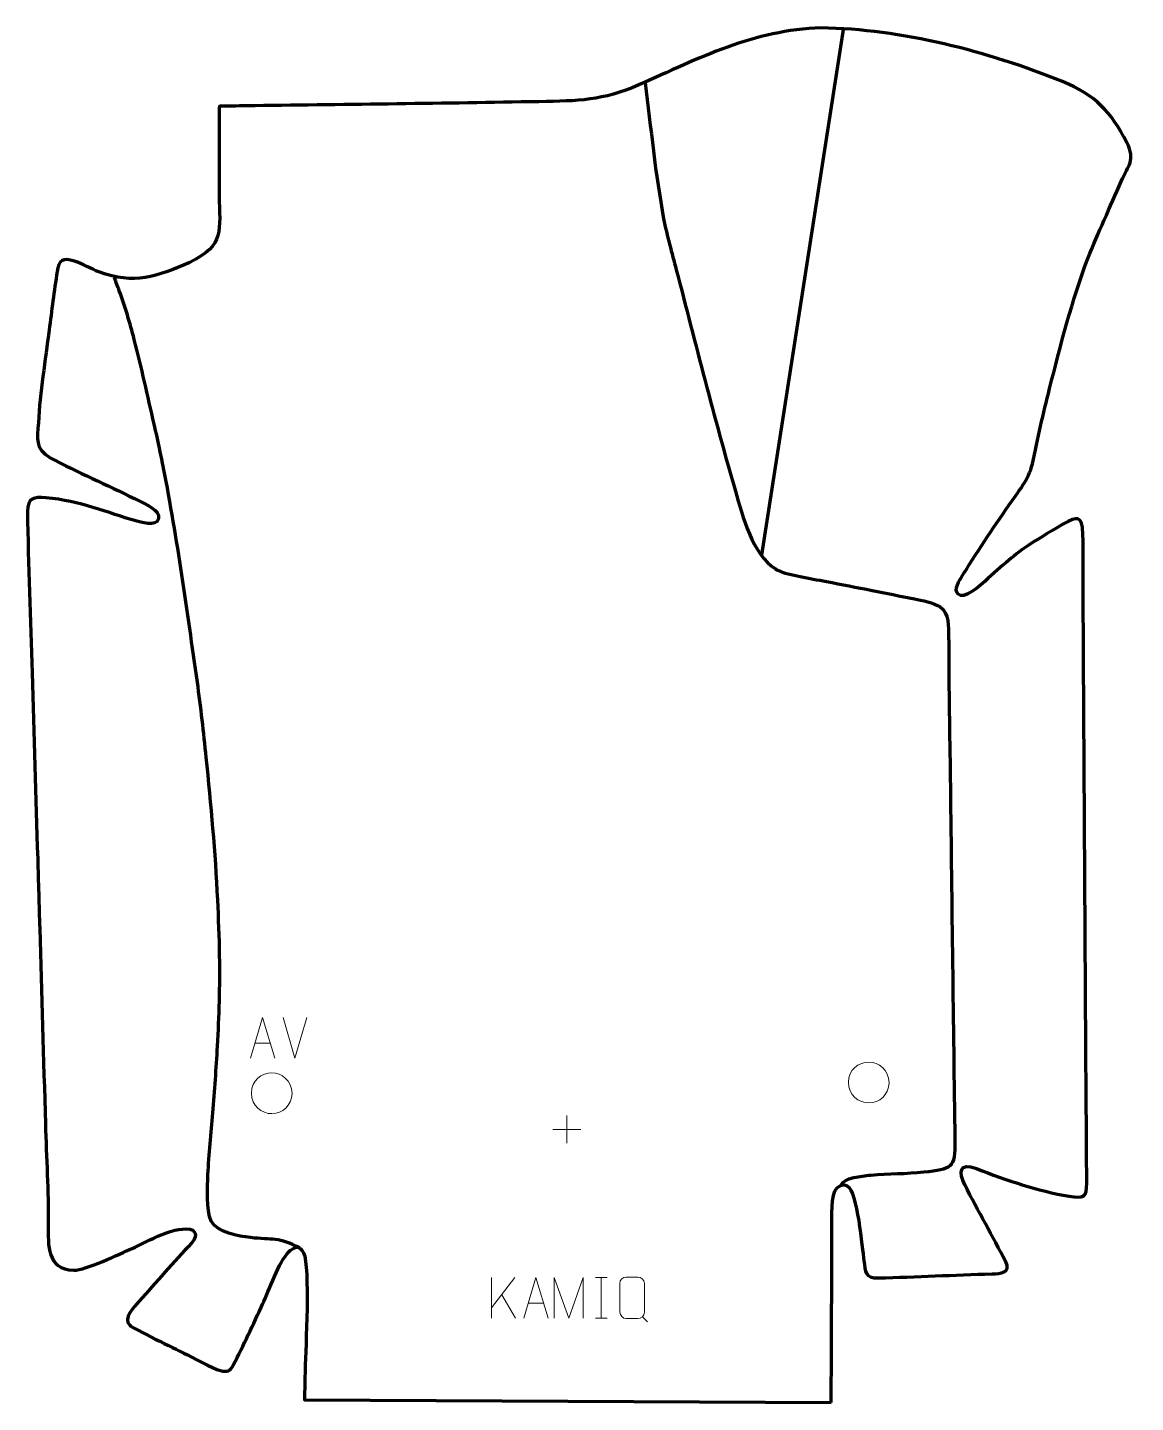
# Model space of a CAD drawing. Header units: millimetres. Extents: x 1097 to 1778, y 30 to 875.
import ezdxf

# ---------------------------------------------------------------- set-up
doc = ezdxf.new("R2010")
doc.units = ezdxf.units.MM
doc.header["$MEASUREMENT"] = 0
doc.layers.add('layer 2', color=7, linetype='Continuous')
doc.layers.add('layer 3', color=7, linetype='Continuous')

msp = doc.modelspace()

# ---------------------------------------------------------------- linework, layer by layer
at = {"layer": 'layer 2', "color": 142, "lineweight": 158}
msp.add_open_spline([(1598.324, 875.1717), (1598.324, 875.1717), (1547.943, 550.9651), (1547.943, 550.9651)], degree=3, dxfattribs=at)
for points, knots in [([(1476.3079, 841.3109), (1479.9688, 813.8004), (1482.6026, 784.8344), (1487.7414, 757.6872), (1487.7414, 757.6872), (1489.7437, 747.1099), (1492.8016, 736.7146), (1495.5384, 726.308), (1495.5384, 726.308), (1507.1987, 680.8145), (1518.9209, 635.3553), (1531.8299, 590.1956), (1531.8299, 590.1956), (1536.2166, 574.9397), (1542.4706, 551.2911), (1556.4187, 542.4403), (1556.4187, 542.4403), (1556.4187, 542.4403), (1557.208, 541.9394), (1557.208, 541.9394), (1557.208, 541.9394), (1561.4687, 539.7709), (1566.9955, 538.779), (1571.6661, 537.7816), (1571.6661, 537.7816), (1577.0268, 536.634), (1582.4318, 535.7129), (1587.8186, 534.6996), (1587.8186, 534.6996), (1597.1607, 532.8691), (1606.5123, 531.0936), (1615.849, 529.2348), (1615.849, 529.2348), (1624.5416, 527.5008), (1633.2333, 525.7633), (1641.9227, 524.0133), (1641.9227, 524.0133), (1646.3108, 523.129), (1654.0494, 521.6061), (1657.7406, 519.2056), (1657.7406, 519.2056), (1663.332, 515.0989), (1662.7567, 506.7937), (1662.8984, 500.6031), (1662.8984, 500.6031), (1662.9928, 497.3423), (1663.0145, 494.0858), (1663.0242, 490.824), (1663.0242, 490.824), (1663.0242, 490.824), (1663.0252, 490.302), (1663.0252, 490.302), (1663.0252, 490.302), (1663.0421, 463.1415), (1663.6532, 435.6876), (1663.9875, 408.4977), (1663.9875, 408.4977), (1664.8785, 336.0203), (1665.7567, 263.5428), (1666.7591, 191.0668), (1666.7591, 191.0668), (1666.9963, 174.0333), (1664.7663, 173.4462), (1647.742, 171.6736), (1647.742, 171.6736), (1636.9282, 170.5477), (1625.9712, 170.5848), (1615.1101, 169.7366), (1615.1101, 169.7366), (1611.5773, 169.3975), (1608.2178, 168.9261), (1604.7285, 168.2772), (1604.7285, 168.2772), (1603.0819, 167.9364), (1601.7184, 167.5891), (1600.1961, 166.8664), (1600.1961, 166.8664), (1598.4402, 165.939), (1597.7174, 165.1383), (1596.5824, 163.5587)], [0, 0, 0, 0, 0.04761905, 0.04761905, 0.04761905, 0.04761905, 0.0952381, 0.0952381, 0.0952381, 0.0952381, 0.14285714, 0.14285714, 0.14285714, 0.14285714, 0.19047619, 0.19047619, 0.19047619, 0.19047619, 0.23809524, 0.23809524, 0.23809524, 0.23809524, 0.28571429, 0.28571429, 0.28571429, 0.28571429, 0.33333333, 0.33333333, 0.33333333, 0.33333333, 0.38095238, 0.38095238, 0.38095238, 0.38095238, 0.42857143, 0.42857143, 0.42857143, 0.42857143, 0.47619048, 0.47619048, 0.47619048, 0.47619048, 0.52380952, 0.52380952, 0.52380952, 0.52380952, 0.57142857, 0.57142857, 0.57142857, 0.57142857, 0.61904762, 0.61904762, 0.61904762, 0.61904762, 0.66666667, 0.66666667, 0.66666667, 0.66666667, 0.71428571, 0.71428571, 0.71428571, 0.71428571, 0.76190476, 0.76190476, 0.76190476, 0.76190476, 0.80952381, 0.80952381, 0.80952381, 0.80952381, 0.85714286, 0.85714286, 0.85714286, 0.85714286, 0.9047619, 0.9047619, 0.9047619, 0.9047619, 1, 1, 1, 1]), ([(1263.8175, 125.1593), (1251.6709, 131.9697), (1246.8999, 129.9253), (1233.7779, 131.5164), (1233.7779, 131.5164), (1225.9896, 132.4606), (1213.8813, 134.2539), (1209.5723, 141.6674), (1209.5723, 141.6674), (1206.5301, 148.5787), (1207.2612, 162.4988), (1207.604, 170.2018), (1207.604, 170.2018), (1208.1484, 182.8817), (1209.6115, 195.5393), (1210.7034, 208.183), (1210.7034, 208.183), (1211.7566, 221.827), (1212.6923, 235.4729), (1213.4826, 249.1349), (1213.4826, 249.1349), (1214.5409, 267.632), (1215.1194, 286.0302), (1214.8053, 304.5601), (1214.8053, 304.5601), (1214.5988, 316.0546), (1214.1588, 327.5376), (1213.64, 339.0218), (1213.64, 339.0218), (1212.3012, 368.2857), (1209.4837, 397.4532), (1206.561, 426.5935), (1206.561, 426.5935), (1205.0088, 442.0523), (1203.2524, 457.4581), (1201.1083, 472.8472), (1201.1083, 472.8472), (1194.7894, 516.8473), (1188.8979, 560.817), (1180.3089, 604.4561), (1180.3089, 604.4561), (1179.5698, 608.1905), (1178.8115, 611.9194), (1178.0376, 615.6467), (1178.0376, 615.6467), (1176.9359, 620.9262), (1175.7789, 626.185), (1174.564, 631.4395), (1174.564, 631.4395), (1170.5052, 648.8048), (1166.7811, 666.2148), (1162.3357, 683.4918), (1162.3357, 683.4918), (1159.6805, 693.6199), (1156.6925, 703.4438), (1153.1075, 713.2847), (1153.1075, 713.2847), (1152.1262, 715.9439), (1151.1577, 718.6021), (1150.2096, 721.2733)], [0, 0, 0, 0, 0.0625, 0.0625, 0.0625, 0.0625, 0.125, 0.125, 0.125, 0.125, 0.1875, 0.1875, 0.1875, 0.1875, 0.25, 0.25, 0.25, 0.25, 0.3125, 0.3125, 0.3125, 0.3125, 0.375, 0.375, 0.375, 0.375, 0.4375, 0.4375, 0.4375, 0.4375, 0.5, 0.5, 0.5, 0.5, 0.5625, 0.5625, 0.5625, 0.5625, 0.625, 0.625, 0.625, 0.625, 0.6875, 0.6875, 0.6875, 0.6875, 0.75, 0.75, 0.75, 0.75, 0.8125, 0.8125, 0.8125, 0.8125, 0.875, 0.875, 0.875, 0.875, 1, 1, 1, 1])]:
    msp.add_open_spline(points, degree=3, knots=knots, dxfattribs=at)
at = {"layer": 'layer 2', "color": 142, "lineweight": 9}
for points, knots in [([(1233.7461, 241.7221), (1233.7461, 241.7221), (1241.1191, 266.6825), (1241.1191, 266.6825), (1241.1191, 266.6825), (1241.1191, 266.6825), (1248.6911, 241.7221), (1248.6911, 241.7221)], [0, 0, 0, 0, 0.33333333, 0.33333333, 0.33333333, 0.33333333, 1, 1, 1, 1]), ([(1601.3359, 226.9321), (1601.4201, 234.8395), (1607.7004, 239.4193), (1613.8393, 239.3038), (1613.8393, 239.3038), (1619.9783, 239.4193), (1626.2585, 234.5806), (1626.3428, 226.6732), (1626.3428, 226.6732), (1625.9019, 219.1363), (1620.6125, 214.3366), (1613.8393, 214.3015), (1613.8393, 214.3015), (1607.7004, 214.1861), (1601.4201, 219.0247), (1601.3359, 226.9321)], [0, 0, 0, 0, 0.2, 0.2, 0.2, 0.2, 0.4, 0.4, 0.4, 0.4, 0.6, 0.6, 0.6, 0.6, 1, 1, 1, 1]), ([(1234.3458, 220.316), (1234.43, 228.2234), (1240.7103, 232.8032), (1246.8493, 232.6877), (1246.8493, 232.6877), (1252.9882, 232.8032), (1259.2685, 227.9645), (1259.3527, 220.0571), (1259.3527, 220.0571), (1258.9118, 212.5202), (1253.6224, 207.7205), (1246.8493, 207.6854), (1246.8493, 207.6854), (1240.7103, 207.5699), (1234.43, 212.4086), (1234.3458, 220.316)], [0, 0, 0, 0, 0.2, 0.2, 0.2, 0.2, 0.4, 0.4, 0.4, 0.4, 0.6, 0.6, 0.6, 0.6, 1, 1, 1, 1]), ([(1401.8604, 81.9893), (1401.8604, 81.9893), (1409.2334, 106.9497), (1409.2334, 106.9497), (1409.2334, 106.9497), (1409.2334, 106.9497), (1416.8054, 81.9893), (1416.8054, 81.9893)], [0, 0, 0, 0, 0.33333333, 0.33333333, 0.33333333, 0.33333333, 1, 1, 1, 1]), ([(1420.4934, 81.9871), (1420.4934, 81.9871), (1420.4934, 106.9519), (1420.4934, 106.9519), (1420.4934, 106.9519), (1420.4934, 106.9519), (1429.421, 81.9871), (1429.421, 81.9871), (1429.421, 81.9871), (1429.421, 81.9871), (1438.1833, 106.9513), (1438.1833, 106.9513), (1438.1833, 106.9513), (1438.1833, 106.9513), (1438.1833, 81.9871), (1438.1833, 81.9871)], [0, 0, 0, 0, 0.2, 0.2, 0.2, 0.2, 0.4, 0.4, 0.4, 0.4, 0.6, 0.6, 0.6, 0.6, 1, 1, 1, 1]), ([(1464.7648, 107.2267), (1467.1333, 107.2267), (1469.5019, 107.2267), (1471.8706, 107.2267), (1471.8706, 107.2267), (1473.8529, 107.263), (1475.8807, 105.7441), (1475.9079, 103.2618), (1475.9079, 103.2618), (1475.9076, 97.4095), (1475.9076, 91.557), (1475.9079, 85.704), (1475.9079, 85.704), (1475.7656, 83.3381), (1474.0577, 81.8314), (1471.8706, 81.8203), (1471.8706, 81.8203), (1469.4959, 81.8209), (1467.1214, 81.8209), (1464.7473, 81.8203), (1464.7473, 81.8203), (1462.7869, 81.7131), (1460.7785, 83.6322), (1460.79, 85.6864), (1460.79, 85.6864), (1460.7904, 91.562), (1460.7904, 97.4374), (1460.79, 103.3125), (1460.79, 103.3125), (1460.7943, 105.4897), (1462.573, 107.2405), (1464.7648, 107.2267)], [0, 0, 0, 0, 0.11111111, 0.11111111, 0.11111111, 0.11111111, 0.22222222, 0.22222222, 0.22222222, 0.22222222, 0.33333333, 0.33333333, 0.33333333, 0.33333333, 0.44444444, 0.44444444, 0.44444444, 0.44444444, 0.55555556, 0.55555556, 0.55555556, 0.55555556, 0.66666667, 0.66666667, 0.66666667, 0.66666667, 0.77777778, 0.77777778, 0.77777778, 0.77777778, 1, 1, 1, 1])]:
    msp.add_open_spline(points, degree=3, knots=knots, dxfattribs=at)
for points in [[(1261.1131, 241.7149), (1261.1131, 241.7149), (1253.7893, 266.6753), (1253.7893, 266.6753)], [(1268.4369, 266.6753), (1268.4369, 266.6753), (1261.1132, 241.7149), (1261.1132, 241.7149)], [(1236.4694, 250.9741), (1236.4694, 250.9741), (1245.9678, 250.9741), (1245.9678, 250.9741)], [(1428.2256, 206.6208), (1428.2256, 206.6208), (1428.2256, 189.4632), (1428.2256, 189.4632)], [(1419.6469, 198.042), (1419.6469, 198.042), (1436.8044, 198.042), (1436.8044, 198.042)], [(1381.9747, 106.9497), (1381.9747, 106.9497), (1381.9747, 81.9893), (1381.9747, 81.9893)], [(1396.3548, 106.9497), (1396.3548, 106.9497), (1381.9747, 88.3048), (1381.9747, 88.3048)], [(1445.7588, 106.9497), (1445.7588, 106.9497), (1452.9289, 106.9497), (1452.9289, 106.9497)], [(1449.3438, 106.9497), (1449.3438, 106.9497), (1449.3438, 81.9894), (1449.3438, 81.9894)], [(1396.6801, 82.085), (1396.6801, 82.085), (1388.2074, 96.4026), (1388.2074, 96.4026)], [(1404.5837, 91.2413), (1404.5837, 91.2413), (1414.0821, 91.2413), (1414.0821, 91.2413)], [(1445.7588, 81.9894), (1445.7588, 81.9894), (1452.9289, 81.9894), (1452.9289, 81.9894)], [(1474.6976, 82.9187), (1474.6976, 82.9187), (1477.9087, 79.7109), (1477.9087, 79.7109)]]:
    msp.add_open_spline(points, degree=3, dxfattribs=at)
at = {"layer": 'layer 3', "color": 242, "lineweight": 158}
msp.add_open_spline([(1590.7367, 30.1716), (1590.7367, 30.1716), (1266.9279, 31.7137), (1266.9279, 31.7137), (1266.9279, 31.7137), (1267.0572, 38.0497), (1267.1865, 44.3857), (1267.3159, 50.7219), (1267.3159, 50.7219), (1267.6337, 63.9374), (1270.508, 112.7777), (1266.3884, 122.2304), (1266.3884, 122.2304), (1263.8416, 127.1379), (1260.5752, 126.0126), (1257.1615, 122.6096), (1257.1615, 122.6096), (1251.4417, 116.9079), (1244.948, 98.7455), (1241.1669, 90.5644), (1241.1669, 90.5644), (1235.3963, 78.2253), (1229.5067, 65.0599), (1223.126, 53.0994), (1223.126, 53.0994), (1221.1872, 49.4652), (1219.909, 48.6928), (1215.2661, 49.8413), (1215.2661, 49.8413), (1210.4845, 51.0242), (1197.8832, 57.9637), (1192.7586, 60.552), (1192.7586, 60.552), (1187.6175, 63.1356), (1162.0852, 75.3134), (1159.5672, 77.6412), (1159.5672, 77.6412), (1155.0841, 81.786), (1162.3569, 89.0643), (1165.1481, 92.2281), (1165.1481, 92.2281), (1175.9027, 104.4322), (1186.3976, 116.221), (1197.458, 128.1652), (1197.458, 128.1652), (1199.5418, 130.4154), (1201.2281, 133.4934), (1198.3485, 136.0421), (1198.3485, 136.0421), (1188.551, 139.857), (1170.253, 129.0369), (1160.9767, 124.8708), (1160.9767, 124.8708), (1153.3825, 121.46), (1132.4964, 111.4323), (1125.1418, 111.4092), (1125.1418, 111.4092), (1108.2853, 112.3146), (1109.3872, 126.4293), (1109.451, 139.4524), (1109.451, 139.4524), (1109.5207, 159.8602), (1108.2931, 180.8871), (1107.694, 201.3696), (1107.694, 201.3696), (1106.5235, 241.3825), (1105.3528, 281.3953), (1104.1822, 321.4082), (1104.1822, 321.4082), (1103.7642, 335.6985), (1103.3461, 349.9888), (1102.9281, 364.2791), (1102.9281, 364.2791), (1101.8132, 402.3866), (1100.6984, 440.4942), (1099.5836, 478.6016), (1099.5836, 478.6016), (1098.5998, 511.5861), (1097.0312, 544.8373), (1096.6712, 577.8046), (1096.6712, 577.8046), (1096.8157, 586.1433), (1100.3068, 586.6356), (1108.1978, 586.2166), (1108.1978, 586.2166), (1129.0901, 584.1521), (1144.9687, 577.2575), (1164.635, 571.5536), (1164.635, 571.5536), (1168.4712, 570.441), (1178.7068, 568.1568), (1177.1235, 575.5691), (1177.1235, 575.5691), (1176.2665, 579.581), (1166.204, 583.7495), (1162.4542, 585.6534), (1162.4542, 585.6534), (1145.4774, 594.1808), (1127.2773, 601.8308), (1110.6952, 610.7682), (1110.6952, 610.7682), (1100.9255, 616.6623), (1102.8327, 621.9889), (1103.3637, 632.2719), (1103.3637, 632.2719), (1104.3739, 650.864), (1107.5951, 670.703), (1109.9867, 689.2932), (1109.9867, 689.2932), (1111.5201, 701.1701), (1113.0523, 713.3295), (1114.9223, 725.1443), (1114.9223, 725.1443), (1116.0409, 732.2118), (1118.1093, 733.8855), (1125.6058, 731.5522), (1125.6058, 731.5522), (1130.6018, 729.9972), (1135.5066, 726.8751), (1140.5844, 724.9509), (1140.5844, 724.9509), (1162.5914, 717.0324), (1175.9106, 721.9494), (1196.3771, 730.8055), (1196.3771, 730.8055), (1218.3007, 741.4937), (1214.5888, 750.4963), (1214.5493, 772.1337), (1214.5493, 772.1337), (1214.5186, 789.8938), (1214.413, 807.8466), (1214.5944, 825.5921), (1214.5944, 825.5921), (1214.6125, 827.3692), (1214.6898, 826.7613), (1217.4784, 826.8011), (1217.4784, 826.8011), (1223.8372, 826.8919), (1230.1965, 826.971), (1236.5554, 827.0624), (1236.5554, 827.0624), (1294.6951, 827.8978), (1352.933, 828.5005), (1411.0571, 829.5911), (1411.0571, 829.5911), (1435.4313, 829.9906), (1449.9946, 830.1825), (1472.5292, 839.8623), (1472.5292, 839.8623), (1509.3687, 856.2736), (1543.3873, 873.737), (1584.575, 874.907), (1584.575, 874.907), (1633.5054, 874.203), (1687.7243, 860.3997), (1732.9122, 841.9114), (1732.9122, 841.9114), (1753.1749, 833.4994), (1762.4643, 823.7375), (1772.5419, 804.4538), (1772.5419, 804.4538), (1777.8133, 793.347), (1773.5687, 790.8602), (1769.0568, 780.5802), (1769.0568, 780.5802), (1762.2082, 764.9864), (1754.7883, 748.9982), (1748.4642, 733.2436), (1748.4642, 733.2436), (1739.0237, 708.0703), (1731.5716, 679.3843), (1725.0147, 653.2212), (1725.0147, 653.2212), (1721.1023, 637.6223), (1717.6229, 622.698), (1714.3976, 606.9349), (1714.3976, 606.9349), (1712.2134, 597.2161), (1705.4825, 589.6529), (1699.992, 581.6211), (1699.992, 581.6211), (1689.9972, 567.0541), (1679.681, 552.032), (1670.5627, 536.9216), (1670.5627, 536.9216), (1668.936, 534.2259), (1665.086, 527.5948), (1670.2391, 526.1518), (1670.2391, 526.1518), (1674.9684, 524.8276), (1685.3289, 535.0458), (1688.9342, 538.2342), (1688.9342, 538.2342), (1699.7148, 547.7684), (1705.7868, 553.4377), (1718.4044, 561.0309), (1718.4044, 561.0309), (1722.4066, 563.4394), (1737.2146, 572.9701), (1740.873, 573.2867), (1740.873, 573.2867), (1745.637, 573.6989), (1745.2666, 566.9127), (1745.4524, 563.3991), (1745.4524, 563.3991), (1745.94, 554.1748), (1745.5197, 543.948), (1745.5757, 534.5686), (1745.5757, 534.5686), (1745.5833, 533.2981), (1745.5908, 532.0275), (1745.5984, 530.757), (1745.5984, 530.757), (1745.9022, 479.9352), (1746.2059, 429.1134), (1746.5095, 378.2915), (1746.5095, 378.2915), (1746.5836, 365.9037), (1746.6576, 353.516), (1746.7316, 341.1281), (1746.7316, 341.1281), (1746.8436, 322.3875), (1746.9557, 303.647), (1747.0676, 284.9065), (1747.0676, 284.9065), (1747.0999, 279.5067), (1747.1321, 274.1068), (1747.1644, 268.707), (1747.1644, 268.707), (1747.3719, 234.0994), (1747.6541, 199.4878), (1747.8243, 164.8807), (1747.8243, 164.8807), (1747.7849, 156.2139), (1746.1831, 155.5728), (1737.132, 156.8837), (1737.132, 156.8837), (1717.3399, 160.3005), (1698.6772, 166.6744), (1680.0102, 173.8744), (1680.0102, 173.8744), (1669.4933, 177.9309), (1668.884, 171.8634), (1672.927, 163.8369), (1672.927, 163.8369), (1680.9683, 147.9208), (1690.0845, 132.4736), (1698.0474, 116.6429), (1698.0474, 116.6429), (1701.4132, 109.9516), (1694.991, 109.3975), (1689.5966, 109.2325), (1689.5966, 109.2325), (1666.3619, 108.5149), (1643.0747, 107.3732), (1619.8686, 106.7205), (1619.8686, 106.7205), (1611.2461, 106.4779), (1611.8411, 110.5707), (1610.8708, 117.3445), (1610.8708, 117.3445), (1609.7836, 125.2366), (1606.7792, 159.7129), (1600.5858, 163.2721), (1600.5858, 163.2721), (1597.5701, 165.0052), (1594.3584, 162.9957), (1592.9977, 159.9956), (1592.9977, 159.9956), (1590.2868, 154.018), (1591.2522, 139.7356), (1591.2203, 132.4944), (1591.2203, 132.4944), (1591.0701, 98.3867), (1590.8972, 64.2792), (1590.7367, 30.1716)], degree=3, knots=[0, 0, 0, 0, 0.01428571, 0.01428571, 0.01428571, 0.01428571, 0.02857143, 0.02857143, 0.02857143, 0.02857143, 0.04285714, 0.04285714, 0.04285714, 0.04285714, 0.05714286, 0.05714286, 0.05714286, 0.05714286, 0.07142857, 0.07142857, 0.07142857, 0.07142857, 0.08571429, 0.08571429, 0.08571429, 0.08571429, 0.1, 0.1, 0.1, 0.1, 0.11428571, 0.11428571, 0.11428571, 0.11428571, 0.12857143, 0.12857143, 0.12857143, 0.12857143, 0.14285714, 0.14285714, 0.14285714, 0.14285714, 0.15714286, 0.15714286, 0.15714286, 0.15714286, 0.17142857, 0.17142857, 0.17142857, 0.17142857, 0.18571429, 0.18571429, 0.18571429, 0.18571429, 0.2, 0.2, 0.2, 0.2, 0.21428571, 0.21428571, 0.21428571, 0.21428571, 0.22857143, 0.22857143, 0.22857143, 0.22857143, 0.24285714, 0.24285714, 0.24285714, 0.24285714, 0.25714286, 0.25714286, 0.25714286, 0.25714286, 0.27142857, 0.27142857, 0.27142857, 0.27142857, 0.28571429, 0.28571429, 0.28571429, 0.28571429, 0.3, 0.3, 0.3, 0.3, 0.31428571, 0.31428571, 0.31428571, 0.31428571, 0.32857143, 0.32857143, 0.32857143, 0.32857143, 0.34285714, 0.34285714, 0.34285714, 0.34285714, 0.35714286, 0.35714286, 0.35714286, 0.35714286, 0.37142857, 0.37142857, 0.37142857, 0.37142857, 0.38571429, 0.38571429, 0.38571429, 0.38571429, 0.4, 0.4, 0.4, 0.4, 0.41428571, 0.41428571, 0.41428571, 0.41428571, 0.42857143, 0.42857143, 0.42857143, 0.42857143, 0.44285714, 0.44285714, 0.44285714, 0.44285714, 0.45714286, 0.45714286, 0.45714286, 0.45714286, 0.47142857, 0.47142857, 0.47142857, 0.47142857, 0.48571429, 0.48571429, 0.48571429, 0.48571429, 0.5, 0.5, 0.5, 0.5, 0.51428571, 0.51428571, 0.51428571, 0.51428571, 0.52857143, 0.52857143, 0.52857143, 0.52857143, 0.54285714, 0.54285714, 0.54285714, 0.54285714, 0.55714286, 0.55714286, 0.55714286, 0.55714286, 0.57142857, 0.57142857, 0.57142857, 0.57142857, 0.58571429, 0.58571429, 0.58571429, 0.58571429, 0.6, 0.6, 0.6, 0.6, 0.61428571, 0.61428571, 0.61428571, 0.61428571, 0.62857143, 0.62857143, 0.62857143, 0.62857143, 0.64285714, 0.64285714, 0.64285714, 0.64285714, 0.65714286, 0.65714286, 0.65714286, 0.65714286, 0.67142857, 0.67142857, 0.67142857, 0.67142857, 0.68571429, 0.68571429, 0.68571429, 0.68571429, 0.7, 0.7, 0.7, 0.7, 0.71428571, 0.71428571, 0.71428571, 0.71428571, 0.72857143, 0.72857143, 0.72857143, 0.72857143, 0.74285714, 0.74285714, 0.74285714, 0.74285714, 0.75714286, 0.75714286, 0.75714286, 0.75714286, 0.77142857, 0.77142857, 0.77142857, 0.77142857, 0.78571429, 0.78571429, 0.78571429, 0.78571429, 0.8, 0.8, 0.8, 0.8, 0.81428571, 0.81428571, 0.81428571, 0.81428571, 0.82857143, 0.82857143, 0.82857143, 0.82857143, 0.84285714, 0.84285714, 0.84285714, 0.84285714, 0.85714286, 0.85714286, 0.85714286, 0.85714286, 0.87142857, 0.87142857, 0.87142857, 0.87142857, 0.88571429, 0.88571429, 0.88571429, 0.88571429, 0.9, 0.9, 0.9, 0.9, 0.91428571, 0.91428571, 0.91428571, 0.91428571, 0.92857143, 0.92857143, 0.92857143, 0.92857143, 0.94285714, 0.94285714, 0.94285714, 0.94285714, 0.95714286, 0.95714286, 0.95714286, 0.95714286, 0.97142857, 0.97142857, 0.97142857, 0.97142857, 1, 1, 1, 1], dxfattribs=at)

doc.saveas('drawing.dxf')
